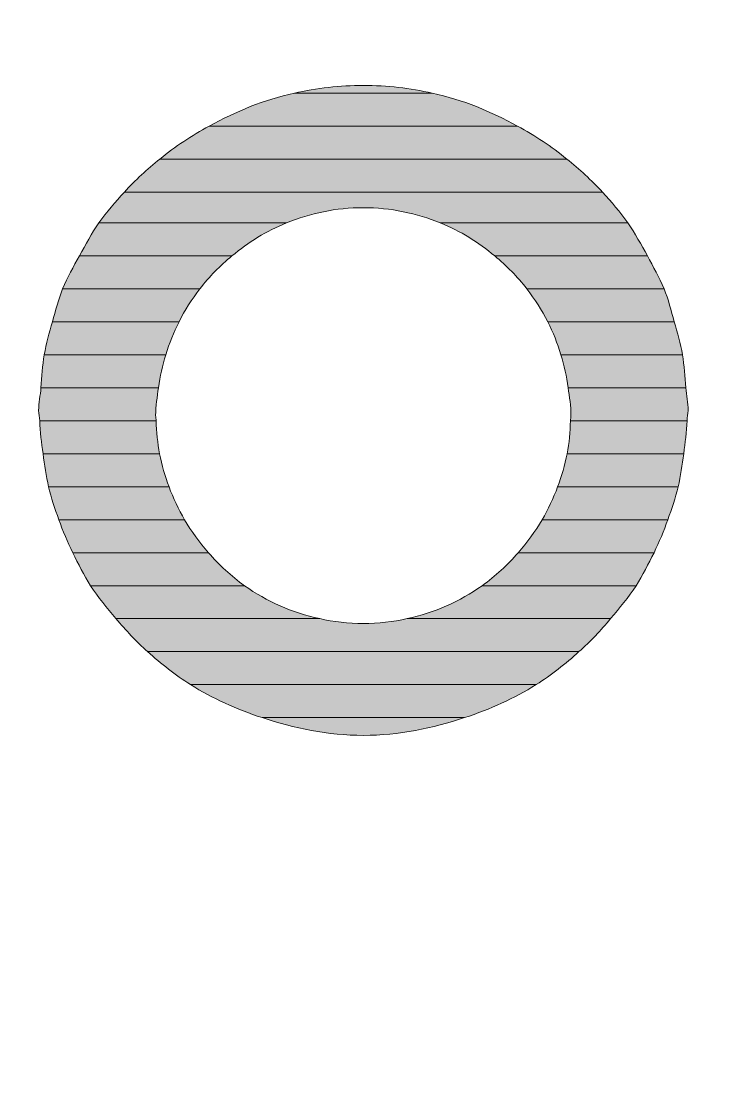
# Model space of a CAD drawing. Header units: inches. Extents: x -50 to 261, y -80 to 218.
# Drawn here: x 213.235 to 215.968, y -21.979 to -17.807 of the extents above; entities that cross this region are included whole.
import ezdxf

# ---------------------------------------------------------------- set-up
doc = ezdxf.new("R2010")
doc.units = ezdxf.units.IN
doc.header["$MEASUREMENT"] = 0
doc.layers.add('CUT', color=7, linetype='Continuous')
doc.layers.add('Sculpture', color=7, linetype='Continuous')

# ---------------------------------------------------------------- blocks, each defined once
blk = doc.blocks.new('block 2')
at = {"layer": 'Sculpture', "true_color": 0x231815}
h = blk.add_hatch(color=250, dxfattribs=at)
h.dxf.hatch_style = 2
edge = h.paths.add_edge_path()
edge.add_spline(control_points=[(214.5834, -18.0595), (214.6768, -18.0595), (214.7674, -18.0709), (214.8549, -18.0899), (214.8549, -18.0899), (214.3116, -18.0899), (214.3116, -18.0899), (214.3995, -18.0709), (214.4901, -18.0595), (214.5834, -18.0595)], knot_values=[0, 0, 0, 0, 1, 1, 1, 2, 2, 2, 3, 3, 3, 3], degree=3, periodic=1)
h = blk.add_hatch(color=250, dxfattribs=at)
h.dxf.hatch_style = 2
edge = h.paths.add_edge_path()
edge.add_spline(control_points=[(213.9757, -18.2197), (214.0804, -18.1626), (214.1914, -18.116), (214.3116, -18.0899), (214.3116, -18.0899), (214.8549, -18.0899), (214.8549, -18.0899), (214.9751, -18.116), (215.0864, -18.1626), (215.1911, -18.2197), (215.1911, -18.2197), (213.9757, -18.2197), (213.9757, -18.2197)], knot_values=[0, 0, 0, 0, 1, 1, 1, 2, 2, 2, 3, 3, 3, 4, 4, 4, 4], degree=3, periodic=1)
h = blk.add_hatch(color=250, dxfattribs=at)
h.dxf.hatch_style = 2
edge = h.paths.add_edge_path()
edge.add_spline(control_points=[(215.3851, -18.3496), (215.3851, -18.3496), (213.7814, -18.3496), (213.7814, -18.3496), (213.842, -18.3004), (213.9068, -18.2573), (213.9757, -18.2197), (213.9757, -18.2197), (215.1911, -18.2197), (215.1911, -18.2197), (215.26, -18.2573), (215.3248, -18.3004), (215.3851, -18.3496)], knot_values=[0, 0, 0, 0, 1, 1, 1, 2, 2, 2, 3, 3, 3, 4, 4, 4, 4], degree=3, periodic=1)
h = blk.add_hatch(color=250, dxfattribs=at)
h.dxf.hatch_style = 2
edge = h.paths.add_edge_path()
edge.add_spline(control_points=[(215.5253, -18.4795), (215.5253, -18.4795), (213.6415, -18.4795), (213.6415, -18.4795), (213.6846, -18.4323), (213.7318, -18.3899), (213.7814, -18.3496), (213.7814, -18.3496), (215.3851, -18.3496), (215.3851, -18.3496), (215.4351, -18.3899), (215.4819, -18.4323), (215.5253, -18.4795)], knot_values=[0, 0, 0, 0, 1, 1, 1, 2, 2, 2, 3, 3, 3, 4, 4, 4, 4], degree=3, periodic=1)
h = blk.add_hatch(color=250, dxfattribs=at)
h.dxf.hatch_style = 2
edge = h.paths.add_edge_path()
edge.add_spline(control_points=[(215.6252, -18.6008), (215.6252, -18.6008), (214.8866, -18.6008), (214.8866, -18.6008), (214.7925, -18.5632), (214.6909, -18.5412), (214.5834, -18.5412), (214.4759, -18.5412), (214.374, -18.5632), (214.2803, -18.6008), (214.2803, -18.6008), (213.5416, -18.6008), (213.5416, -18.6008), (213.5719, -18.5581), (213.6061, -18.5181), (213.6415, -18.4795), (213.6415, -18.4795), (215.5253, -18.4795), (215.5253, -18.4795), (215.5605, -18.5181), (215.5949, -18.5581), (215.6252, -18.6008)], knot_values=[0, 0, 0, 0, 1, 1, 1, 2, 2, 2, 3, 3, 3, 4, 4, 4, 5, 5, 5, 6, 6, 6, 7, 7, 7, 7], degree=3, periodic=1)
h = blk.add_hatch(color=250, dxfattribs=at)
h.dxf.hatch_style = 2
edge = h.paths.add_edge_path()
edge.add_spline(control_points=[(214.0656, -18.7307), (214.0656, -18.7307), (213.4645, -18.7307), (213.4645, -18.7307), (213.4886, -18.6862), (213.5123, -18.6418), (213.5416, -18.6008), (213.5416, -18.6008), (214.2803, -18.6008), (214.2803, -18.6008), (214.201, -18.6325), (214.1301, -18.6776), (214.0656, -18.7307)], knot_values=[0, 0, 0, 0, 1, 1, 1, 2, 2, 2, 3, 3, 3, 4, 4, 4, 4], degree=3, periodic=1)
h = blk.add_hatch(color=250, dxfattribs=at)
h.dxf.hatch_style = 2
edge = h.paths.add_edge_path()
edge.add_spline(control_points=[(215.1009, -18.7307), (215.0365, -18.6776), (214.9655, -18.6325), (214.8866, -18.6008), (214.8866, -18.6008), (215.6252, -18.6008), (215.6252, -18.6008), (215.6542, -18.6418), (215.6779, -18.6862), (215.7024, -18.7307), (215.7024, -18.7307), (215.1009, -18.7307), (215.1009, -18.7307)], knot_values=[0, 0, 0, 0, 1, 1, 1, 2, 2, 2, 3, 3, 3, 4, 4, 4, 4], degree=3, periodic=1)
h = blk.add_hatch(color=250, dxfattribs=at)
h.dxf.hatch_style = 2
edge = h.paths.add_edge_path()
edge.add_spline(control_points=[(213.9392, -18.8605), (213.9392, -18.8605), (213.3983, -18.8605), (213.3983, -18.8605), (213.4169, -18.8151), (213.441, -18.7734), (213.4645, -18.7307), (213.4645, -18.7307), (214.0656, -18.7307), (214.0656, -18.7307), (214.0184, -18.7692), (213.9764, -18.8123), (213.9392, -18.8605)], knot_values=[0, 0, 0, 0, 1, 1, 1, 2, 2, 2, 3, 3, 3, 4, 4, 4, 4], degree=3, periodic=1)
h = blk.add_hatch(color=250, dxfattribs=at)
h.dxf.hatch_style = 2
edge = h.paths.add_edge_path()
edge.add_spline(control_points=[(215.2277, -18.8605), (215.1901, -18.8123), (215.1477, -18.7692), (215.1009, -18.7307), (215.1009, -18.7307), (215.7024, -18.7307), (215.7024, -18.7307), (215.7255, -18.7734), (215.7499, -18.8151), (215.7682, -18.8605), (215.7682, -18.8605), (215.2277, -18.8605), (215.2277, -18.8605)], knot_values=[0, 0, 0, 0, 1, 1, 1, 2, 2, 2, 3, 3, 3, 4, 4, 4, 4], degree=3, periodic=1)
h = blk.add_hatch(color=250, dxfattribs=at)
h.dxf.hatch_style = 2
edge = h.paths.add_edge_path()
edge.add_spline(control_points=[(213.8569, -18.9904), (213.8569, -18.9904), (213.358, -18.9904), (213.358, -18.9904), (213.3708, -18.9467), (213.3814, -18.9022), (213.3983, -18.8605), (213.3983, -18.8605), (213.9392, -18.8605), (213.9392, -18.8605), (213.9075, -18.9012), (213.8803, -18.9442), (213.8569, -18.9904)], knot_values=[0, 0, 0, 0, 1, 1, 1, 2, 2, 2, 3, 3, 3, 4, 4, 4, 4], degree=3, periodic=1)
h = blk.add_hatch(color=250, dxfattribs=at)
h.dxf.hatch_style = 2
edge = h.paths.add_edge_path()
edge.add_spline(control_points=[(215.8085, -18.9904), (215.8085, -18.9904), (215.3097, -18.9904), (215.3097, -18.9904), (215.2862, -18.9442), (215.259, -18.9012), (215.2277, -18.8605), (215.2277, -18.8605), (215.7682, -18.8605), (215.7682, -18.8605), (215.7851, -18.9022), (215.7961, -18.9467), (215.8085, -18.9904)], knot_values=[0, 0, 0, 0, 1, 1, 1, 2, 2, 2, 3, 3, 3, 4, 4, 4, 4], degree=3, periodic=1)
h = blk.add_hatch(color=250, dxfattribs=at)
h.dxf.hatch_style = 2
edge = h.paths.add_edge_path()
edge.add_spline(control_points=[(213.326, -19.1203), (213.3335, -19.0759), (213.3459, -19.0331), (213.358, -18.9904), (213.358, -18.9904), (213.8569, -18.9904), (213.8569, -18.9904), (213.8358, -19.0318), (213.8186, -19.0752), (213.8048, -19.1203), (213.8048, -19.1203), (213.326, -19.1203), (213.326, -19.1203)], knot_values=[0, 0, 0, 0, 1, 1, 1, 2, 2, 2, 3, 3, 3, 4, 4, 4, 4], degree=3, periodic=1)
h = blk.add_hatch(color=250, dxfattribs=at)
h.dxf.hatch_style = 2
edge = h.paths.add_edge_path()
edge.add_spline(control_points=[(215.8409, -19.1203), (215.8409, -19.1203), (215.362, -19.1203), (215.362, -19.1203), (215.3479, -19.0752), (215.331, -19.0318), (215.3097, -18.9904), (215.3097, -18.9904), (215.8085, -18.9904), (215.8085, -18.9904), (215.8209, -19.0331), (215.833, -19.0759), (215.8409, -19.1203)], knot_values=[0, 0, 0, 0, 1, 1, 1, 2, 2, 2, 3, 3, 3, 4, 4, 4, 4], degree=3, periodic=1)
h = blk.add_hatch(color=250, dxfattribs=at)
h.dxf.hatch_style = 2
edge = h.paths.add_edge_path()
edge.add_spline(control_points=[(213.3129, -19.2502), (213.3156, -19.2064), (213.3184, -19.1627), (213.326, -19.1203), (213.326, -19.1203), (213.8048, -19.1203), (213.8048, -19.1203), (213.7917, -19.1623), (213.7821, -19.2054), (213.7759, -19.2502), (213.7759, -19.2502), (213.3129, -19.2502), (213.3129, -19.2502)], knot_values=[0, 0, 0, 0, 1, 1, 1, 2, 2, 2, 3, 3, 3, 4, 4, 4, 4], degree=3, periodic=1)
h = blk.add_hatch(color=250, dxfattribs=at)
h.dxf.hatch_style = 2
edge = h.paths.add_edge_path()
edge.add_spline(control_points=[(215.854, -19.2502), (215.854, -19.2502), (215.3903, -19.2502), (215.3903, -19.2502), (215.3844, -19.2054), (215.3748, -19.1623), (215.362, -19.1203), (215.362, -19.1203), (215.8409, -19.1203), (215.8409, -19.1203), (215.8478, -19.1627), (215.8505, -19.2064), (215.854, -19.2502)], knot_values=[0, 0, 0, 0, 1, 1, 1, 2, 2, 2, 3, 3, 3, 4, 4, 4, 4], degree=3, periodic=1)
h = blk.add_hatch(color=250, dxfattribs=at)
h.dxf.hatch_style = 2
edge = h.paths.add_edge_path()
edge.add_spline(control_points=[(213.7669, -19.3801), (213.7669, -19.3801), (213.3081, -19.3801), (213.3081, -19.3801), (213.3074, -19.3663), (213.3039, -19.3532), (213.3039, -19.3394), (213.3039, -19.3087), (213.3108, -19.2801), (213.3129, -19.2502), (213.3129, -19.2502), (213.7759, -19.2502), (213.7759, -19.2502), (213.7711, -19.2863), (213.7649, -19.3218), (213.7649, -19.3594), (213.7649, -19.3666), (213.7669, -19.3732), (213.7669, -19.3801)], knot_values=[0, 0, 0, 0, 1, 1, 1, 2, 2, 2, 3, 3, 3, 4, 4, 4, 5, 5, 5, 6, 6, 6, 6], degree=3, periodic=1)
h = blk.add_hatch(color=250, dxfattribs=at)
h.dxf.hatch_style = 2
edge = h.paths.add_edge_path()
edge.add_spline(control_points=[(215.8588, -19.3801), (215.8588, -19.3801), (215.3992, -19.3801), (215.3992, -19.3801), (215.3996, -19.3732), (215.4013, -19.3666), (215.4013, -19.3594), (215.4013, -19.3218), (215.3951, -19.2863), (215.3903, -19.2502), (215.3903, -19.2502), (215.854, -19.2502), (215.854, -19.2502), (215.856, -19.2801), (215.8629, -19.3087), (215.8629, -19.3394), (215.8629, -19.3532), (215.8591, -19.3663), (215.8588, -19.3801)], knot_values=[0, 0, 0, 0, 1, 1, 1, 2, 2, 2, 3, 3, 3, 4, 4, 4, 5, 5, 5, 6, 6, 6, 6], degree=3, periodic=1)
h = blk.add_hatch(color=250, dxfattribs=at)
h.dxf.hatch_style = 2
edge = h.paths.add_edge_path()
edge.add_spline(control_points=[(213.3211, -19.5099), (213.3149, -19.4669), (213.3094, -19.4242), (213.3081, -19.3801), (213.3081, -19.3801), (213.7669, -19.3801), (213.7669, -19.3801), (213.7683, -19.4242), (213.7724, -19.4676), (213.78, -19.5099), (213.78, -19.5099), (213.3211, -19.5099), (213.3211, -19.5099)], knot_values=[0, 0, 0, 0, 1, 1, 1, 2, 2, 2, 3, 3, 3, 4, 4, 4, 4], degree=3, periodic=1)
h = blk.add_hatch(color=250, dxfattribs=at)
h.dxf.hatch_style = 2
edge = h.paths.add_edge_path()
edge.add_spline(control_points=[(215.3861, -19.5099), (215.3944, -19.4676), (215.3982, -19.4242), (215.3992, -19.3801), (215.3992, -19.3801), (215.8588, -19.3801), (215.8588, -19.3801), (215.8574, -19.4242), (215.8512, -19.4669), (215.8457, -19.5099), (215.8457, -19.5099), (215.3861, -19.5099), (215.3861, -19.5099)], knot_values=[0, 0, 0, 0, 1, 1, 1, 2, 2, 2, 3, 3, 3, 4, 4, 4, 4], degree=3, periodic=1)
h = blk.add_hatch(color=250, dxfattribs=at)
h.dxf.hatch_style = 2
edge = h.paths.add_edge_path()
edge.add_spline(control_points=[(213.3432, -19.6398), (213.3329, -19.5974), (213.3267, -19.554), (213.3211, -19.5099), (213.3211, -19.5099), (213.78, -19.5099), (213.78, -19.5099), (213.7886, -19.5547), (213.8021, -19.5978), (213.8176, -19.6398), (213.8176, -19.6398), (213.3432, -19.6398), (213.3432, -19.6398)], knot_values=[0, 0, 0, 0, 1, 1, 1, 2, 2, 2, 3, 3, 3, 4, 4, 4, 4], degree=3, periodic=1)
h = blk.add_hatch(color=250, dxfattribs=at)
h.dxf.hatch_style = 2
edge = h.paths.add_edge_path()
edge.add_spline(control_points=[(215.3489, -19.6398), (215.3644, -19.5978), (215.3779, -19.5547), (215.3861, -19.5099), (215.3861, -19.5099), (215.8457, -19.5099), (215.8457, -19.5099), (215.8395, -19.554), (215.834, -19.5974), (215.8237, -19.6398), (215.8237, -19.6398), (215.3489, -19.6398), (215.3489, -19.6398)], knot_values=[0, 0, 0, 0, 1, 1, 1, 2, 2, 2, 3, 3, 3, 4, 4, 4, 4], degree=3, periodic=1)
h = blk.add_hatch(color=250, dxfattribs=at)
h.dxf.hatch_style = 2
edge = h.paths.add_edge_path()
edge.add_spline(control_points=[(213.3832, -19.7697), (213.368, -19.7273), (213.3535, -19.6843), (213.3432, -19.6398), (213.3432, -19.6398), (213.8176, -19.6398), (213.8176, -19.6398), (213.8341, -19.6853), (213.8551, -19.7284), (213.8792, -19.7697), (213.8792, -19.7697), (213.3832, -19.7697), (213.3832, -19.7697)], knot_values=[0, 0, 0, 0, 1, 1, 1, 2, 2, 2, 3, 3, 3, 4, 4, 4, 4], degree=3, periodic=1)
h = blk.add_hatch(color=250, dxfattribs=at)
h.dxf.hatch_style = 2
edge = h.paths.add_edge_path()
edge.add_spline(control_points=[(215.2876, -19.7697), (215.3117, -19.7284), (215.3324, -19.6853), (215.3489, -19.6398), (215.3489, -19.6398), (215.8237, -19.6398), (215.8237, -19.6398), (215.8126, -19.6843), (215.7985, -19.7273), (215.783, -19.7697), (215.783, -19.7697), (215.2876, -19.7697), (215.2876, -19.7697)], knot_values=[0, 0, 0, 0, 1, 1, 1, 2, 2, 2, 3, 3, 3, 4, 4, 4, 4], degree=3, periodic=1)
h = blk.add_hatch(color=250, dxfattribs=at)
h.dxf.hatch_style = 2
edge = h.paths.add_edge_path()
edge.add_spline(control_points=[(213.973, -19.8996), (213.973, -19.8996), (213.4383, -19.8996), (213.4383, -19.8996), (213.4176, -19.8572), (213.3993, -19.8145), (213.3832, -19.7697), (213.3832, -19.7697), (213.8792, -19.7697), (213.8792, -19.7697), (213.9061, -19.8162), (213.9371, -19.8596), (213.973, -19.8996)], knot_values=[0, 0, 0, 0, 1, 1, 1, 2, 2, 2, 3, 3, 3, 4, 4, 4, 4], degree=3, periodic=1)
h = blk.add_hatch(color=250, dxfattribs=at)
h.dxf.hatch_style = 2
edge = h.paths.add_edge_path()
edge.add_spline(control_points=[(215.783, -19.7697), (215.7672, -19.8145), (215.7492, -19.8572), (215.7286, -19.8996), (215.7286, -19.8996), (215.1939, -19.8996), (215.1939, -19.8996), (215.229, -19.8596), (215.2604, -19.8162), (215.2876, -19.7697), (215.2876, -19.7697), (215.783, -19.7697), (215.783, -19.7697)], knot_values=[0, 0, 0, 0, 1, 1, 1, 2, 2, 2, 3, 3, 3, 4, 4, 4, 4], degree=3, periodic=1)
h = blk.add_hatch(color=250, dxfattribs=at)
h.dxf.hatch_style = 2
edge = h.paths.add_edge_path()
edge.add_spline(control_points=[(213.973, -19.8996), (214.0153, -19.9478), (214.0622, -19.9922), (214.1149, -20.0295), (214.1149, -20.0295), (213.5086, -20.0295), (213.5086, -20.0295), (213.482, -19.9881), (213.46, -19.944), (213.4383, -19.8996), (213.4383, -19.8996), (213.973, -19.8996), (213.973, -19.8996)], knot_values=[0, 0, 0, 0, 1, 1, 1, 2, 2, 2, 3, 3, 3, 4, 4, 4, 4], degree=3, periodic=1)
h = blk.add_hatch(color=250, dxfattribs=at)
h.dxf.hatch_style = 2
edge = h.paths.add_edge_path()
edge.add_spline(control_points=[(215.1939, -19.8996), (215.1939, -19.8996), (215.7286, -19.8996), (215.7286, -19.8996), (215.7065, -19.944), (215.6845, -19.9881), (215.658, -20.0295), (215.658, -20.0295), (215.0513, -20.0295), (215.0513, -20.0295), (215.1043, -19.9922), (215.1512, -19.9478), (215.1939, -19.8996)], knot_values=[0, 0, 0, 0, 1, 1, 1, 2, 2, 2, 3, 3, 3, 4, 4, 4, 4], degree=3, periodic=1)
h = blk.add_hatch(color=250, dxfattribs=at)
h.dxf.hatch_style = 2
edge = h.paths.add_edge_path()
edge.add_spline(control_points=[(214.1149, -20.0295), (214.2027, -20.0911), (214.3027, -20.1359), (214.4112, -20.1593), (214.4112, -20.1593), (213.6085, -20.1593), (213.6085, -20.1593), (213.5733, -20.1173), (213.5382, -20.0756), (213.5086, -20.0295), (213.5086, -20.0295), (214.1149, -20.0295), (214.1149, -20.0295)], knot_values=[0, 0, 0, 0, 1, 1, 1, 2, 2, 2, 3, 3, 3, 4, 4, 4, 4], degree=3, periodic=1)
h = blk.add_hatch(color=250, dxfattribs=at)
h.dxf.hatch_style = 2
edge = h.paths.add_edge_path()
edge.add_spline(control_points=[(215.658, -20.0295), (215.628, -20.0756), (215.5932, -20.1173), (215.5577, -20.1593), (215.5577, -20.1593), (214.7557, -20.1593), (214.7557, -20.1593), (214.8639, -20.1359), (214.9638, -20.0911), (215.0513, -20.0295), (215.0513, -20.0295), (215.658, -20.0295), (215.658, -20.0295)], knot_values=[0, 0, 0, 0, 1, 1, 1, 2, 2, 2, 3, 3, 3, 4, 4, 4, 4], degree=3, periodic=1)
h = blk.add_hatch(color=250, dxfattribs=at)
h.dxf.hatch_style = 2
edge = h.paths.add_edge_path()
edge.add_spline(control_points=[(213.6085, -20.1593), (213.6085, -20.1593), (214.4112, -20.1593), (214.4112, -20.1593), (214.4666, -20.1714), (214.5242, -20.1783), (214.5834, -20.1783), (214.6427, -20.1783), (214.6999, -20.1714), (214.7557, -20.1593), (214.7557, -20.1593), (215.5577, -20.1593), (215.5577, -20.1593), (215.5191, -20.2055), (215.4781, -20.2489), (215.433, -20.2892), (215.433, -20.2892), (213.7332, -20.2892), (213.7332, -20.2892), (213.6884, -20.2489), (213.6477, -20.2055), (213.6085, -20.1593)], knot_values=[0, 0, 0, 0, 1, 1, 1, 2, 2, 2, 3, 3, 3, 4, 4, 4, 5, 5, 5, 6, 6, 6, 7, 7, 7, 7], degree=3, periodic=1)
h = blk.add_hatch(color=250, dxfattribs=at)
h.dxf.hatch_style = 2
edge = h.paths.add_edge_path()
edge.add_spline(control_points=[(215.433, -20.2892), (215.3799, -20.3368), (215.3245, -20.3809), (215.2642, -20.4191), (215.2642, -20.4191), (213.9027, -20.4191), (213.9027, -20.4191), (213.842, -20.3809), (213.7862, -20.3368), (213.7332, -20.2892), (213.7332, -20.2892), (215.433, -20.2892), (215.433, -20.2892)], knot_values=[0, 0, 0, 0, 1, 1, 1, 2, 2, 2, 3, 3, 3, 4, 4, 4, 4], degree=3, periodic=1)
h = blk.add_hatch(color=250, dxfattribs=at)
h.dxf.hatch_style = 2
edge = h.paths.add_edge_path()
edge.add_spline(control_points=[(215.2642, -20.4191), (215.177, -20.4742), (215.0823, -20.5159), (214.9824, -20.549), (214.9824, -20.549), (214.1841, -20.549), (214.1841, -20.549), (214.0846, -20.5159), (213.9895, -20.4742), (213.9027, -20.4191), (213.9027, -20.4191), (215.2642, -20.4191), (215.2642, -20.4191)], knot_values=[0, 0, 0, 0, 1, 1, 1, 2, 2, 2, 3, 3, 3, 4, 4, 4, 4], degree=3, periodic=1)
h = blk.add_hatch(color=250, dxfattribs=at)
h.dxf.hatch_style = 2
edge = h.paths.add_edge_path()
edge.add_spline(control_points=[(214.5834, -20.6189), (214.4429, -20.6189), (214.3106, -20.5907), (214.1841, -20.549), (214.1841, -20.549), (214.9824, -20.549), (214.9824, -20.549), (214.8563, -20.5907), (214.7236, -20.6189), (214.5834, -20.6189)], knot_values=[0, 0, 0, 0, 1, 1, 1, 2, 2, 2, 3, 3, 3, 3], degree=3, periodic=1)
at = {"layer": 'Sculpture', "lineweight": 0}
for points, knots in [([(214.5834, -18.0595), (214.6768, -18.0595), (214.7674, -18.0709), (214.8549, -18.0899), (214.8549, -18.0899), (214.3116, -18.0899), (214.3116, -18.0899), (214.3995, -18.0709), (214.4901, -18.0595), (214.5834, -18.0595)], [0, 0, 0, 0, 1, 1, 1, 2, 2, 2, 3, 3, 3, 3]), ([(213.9757, -18.2197), (214.0804, -18.1626), (214.1914, -18.116), (214.3116, -18.0899), (214.3116, -18.0899), (214.8549, -18.0899), (214.8549, -18.0899), (214.9751, -18.116), (215.0864, -18.1626), (215.1911, -18.2197), (215.1911, -18.2197), (213.9757, -18.2197), (213.9757, -18.2197)], [0, 0, 0, 0, 1, 1, 1, 2, 2, 2, 3, 3, 3, 4, 4, 4, 4]), ([(215.3851, -18.3496), (215.3851, -18.3496), (213.7814, -18.3496), (213.7814, -18.3496), (213.842, -18.3004), (213.9068, -18.2573), (213.9757, -18.2197), (213.9757, -18.2197), (215.1911, -18.2197), (215.1911, -18.2197), (215.26, -18.2573), (215.3248, -18.3004), (215.3851, -18.3496)], [0, 0, 0, 0, 1, 1, 1, 2, 2, 2, 3, 3, 3, 4, 4, 4, 4]), ([(215.5253, -18.4795), (215.5253, -18.4795), (213.6415, -18.4795), (213.6415, -18.4795), (213.6846, -18.4323), (213.7318, -18.3899), (213.7814, -18.3496), (213.7814, -18.3496), (215.3851, -18.3496), (215.3851, -18.3496), (215.4351, -18.3899), (215.4819, -18.4323), (215.5253, -18.4795)], [0, 0, 0, 0, 1, 1, 1, 2, 2, 2, 3, 3, 3, 4, 4, 4, 4]), ([(215.6252, -18.6008), (215.6252, -18.6008), (214.8866, -18.6008), (214.8866, -18.6008), (214.7925, -18.5632), (214.6909, -18.5412), (214.5834, -18.5412), (214.4759, -18.5412), (214.374, -18.5632), (214.2803, -18.6008), (214.2803, -18.6008), (213.5416, -18.6008), (213.5416, -18.6008), (213.5719, -18.5581), (213.6061, -18.5181), (213.6415, -18.4795), (213.6415, -18.4795), (215.5253, -18.4795), (215.5253, -18.4795), (215.5605, -18.5181), (215.5949, -18.5581), (215.6252, -18.6008)], [0, 0, 0, 0, 1, 1, 1, 2, 2, 2, 3, 3, 3, 4, 4, 4, 5, 5, 5, 6, 6, 6, 7, 7, 7, 7]), ([(214.0656, -18.7307), (214.0656, -18.7307), (213.4645, -18.7307), (213.4645, -18.7307), (213.4886, -18.6862), (213.5123, -18.6418), (213.5416, -18.6008), (213.5416, -18.6008), (214.2803, -18.6008), (214.2803, -18.6008), (214.201, -18.6325), (214.1301, -18.6776), (214.0656, -18.7307)], [0, 0, 0, 0, 1, 1, 1, 2, 2, 2, 3, 3, 3, 4, 4, 4, 4]), ([(215.1009, -18.7307), (215.0365, -18.6776), (214.9655, -18.6325), (214.8866, -18.6008), (214.8866, -18.6008), (215.6252, -18.6008), (215.6252, -18.6008), (215.6542, -18.6418), (215.6779, -18.6862), (215.7024, -18.7307), (215.7024, -18.7307), (215.1009, -18.7307), (215.1009, -18.7307)], [0, 0, 0, 0, 1, 1, 1, 2, 2, 2, 3, 3, 3, 4, 4, 4, 4]), ([(213.9392, -18.8605), (213.9392, -18.8605), (213.3983, -18.8605), (213.3983, -18.8605), (213.4169, -18.8151), (213.441, -18.7734), (213.4645, -18.7307), (213.4645, -18.7307), (214.0656, -18.7307), (214.0656, -18.7307), (214.0184, -18.7692), (213.9764, -18.8123), (213.9392, -18.8605)], [0, 0, 0, 0, 1, 1, 1, 2, 2, 2, 3, 3, 3, 4, 4, 4, 4]), ([(215.2277, -18.8605), (215.1901, -18.8123), (215.1477, -18.7692), (215.1009, -18.7307), (215.1009, -18.7307), (215.7024, -18.7307), (215.7024, -18.7307), (215.7255, -18.7734), (215.7499, -18.8151), (215.7682, -18.8605), (215.7682, -18.8605), (215.2277, -18.8605), (215.2277, -18.8605)], [0, 0, 0, 0, 1, 1, 1, 2, 2, 2, 3, 3, 3, 4, 4, 4, 4]), ([(213.8569, -18.9904), (213.8569, -18.9904), (213.358, -18.9904), (213.358, -18.9904), (213.3708, -18.9467), (213.3814, -18.9022), (213.3983, -18.8605), (213.3983, -18.8605), (213.9392, -18.8605), (213.9392, -18.8605), (213.9075, -18.9012), (213.8803, -18.9442), (213.8569, -18.9904)], [0, 0, 0, 0, 1, 1, 1, 2, 2, 2, 3, 3, 3, 4, 4, 4, 4]), ([(215.8085, -18.9904), (215.8085, -18.9904), (215.3097, -18.9904), (215.3097, -18.9904), (215.2862, -18.9442), (215.259, -18.9012), (215.2277, -18.8605), (215.2277, -18.8605), (215.7682, -18.8605), (215.7682, -18.8605), (215.7851, -18.9022), (215.7961, -18.9467), (215.8085, -18.9904)], [0, 0, 0, 0, 1, 1, 1, 2, 2, 2, 3, 3, 3, 4, 4, 4, 4]), ([(213.326, -19.1203), (213.3335, -19.0759), (213.3459, -19.0331), (213.358, -18.9904), (213.358, -18.9904), (213.8569, -18.9904), (213.8569, -18.9904), (213.8358, -19.0318), (213.8186, -19.0752), (213.8048, -19.1203), (213.8048, -19.1203), (213.326, -19.1203), (213.326, -19.1203)], [0, 0, 0, 0, 1, 1, 1, 2, 2, 2, 3, 3, 3, 4, 4, 4, 4]), ([(215.8409, -19.1203), (215.8409, -19.1203), (215.362, -19.1203), (215.362, -19.1203), (215.3479, -19.0752), (215.331, -19.0318), (215.3097, -18.9904), (215.3097, -18.9904), (215.8085, -18.9904), (215.8085, -18.9904), (215.8209, -19.0331), (215.833, -19.0759), (215.8409, -19.1203)], [0, 0, 0, 0, 1, 1, 1, 2, 2, 2, 3, 3, 3, 4, 4, 4, 4]), ([(213.3129, -19.2502), (213.3156, -19.2064), (213.3184, -19.1627), (213.326, -19.1203), (213.326, -19.1203), (213.8048, -19.1203), (213.8048, -19.1203), (213.7917, -19.1623), (213.7821, -19.2054), (213.7759, -19.2502), (213.7759, -19.2502), (213.3129, -19.2502), (213.3129, -19.2502)], [0, 0, 0, 0, 1, 1, 1, 2, 2, 2, 3, 3, 3, 4, 4, 4, 4]), ([(215.854, -19.2502), (215.854, -19.2502), (215.3903, -19.2502), (215.3903, -19.2502), (215.3844, -19.2054), (215.3748, -19.1623), (215.362, -19.1203), (215.362, -19.1203), (215.8409, -19.1203), (215.8409, -19.1203), (215.8478, -19.1627), (215.8505, -19.2064), (215.854, -19.2502)], [0, 0, 0, 0, 1, 1, 1, 2, 2, 2, 3, 3, 3, 4, 4, 4, 4]), ([(213.7669, -19.3801), (213.7669, -19.3801), (213.3081, -19.3801), (213.3081, -19.3801), (213.3074, -19.3663), (213.3039, -19.3532), (213.3039, -19.3394), (213.3039, -19.3087), (213.3108, -19.2801), (213.3129, -19.2502), (213.3129, -19.2502), (213.7759, -19.2502), (213.7759, -19.2502), (213.7711, -19.2863), (213.7649, -19.3218), (213.7649, -19.3594), (213.7649, -19.3666), (213.7669, -19.3732), (213.7669, -19.3801)], [0, 0, 0, 0, 1, 1, 1, 2, 2, 2, 3, 3, 3, 4, 4, 4, 5, 5, 5, 6, 6, 6, 6]), ([(215.8588, -19.3801), (215.8588, -19.3801), (215.3992, -19.3801), (215.3992, -19.3801), (215.3996, -19.3732), (215.4013, -19.3666), (215.4013, -19.3594), (215.4013, -19.3218), (215.3951, -19.2863), (215.3903, -19.2502), (215.3903, -19.2502), (215.854, -19.2502), (215.854, -19.2502), (215.856, -19.2801), (215.8629, -19.3087), (215.8629, -19.3394), (215.8629, -19.3532), (215.8591, -19.3663), (215.8588, -19.3801)], [0, 0, 0, 0, 1, 1, 1, 2, 2, 2, 3, 3, 3, 4, 4, 4, 5, 5, 5, 6, 6, 6, 6]), ([(213.3211, -19.5099), (213.3149, -19.4669), (213.3094, -19.4242), (213.3081, -19.3801), (213.3081, -19.3801), (213.7669, -19.3801), (213.7669, -19.3801), (213.7683, -19.4242), (213.7724, -19.4676), (213.78, -19.5099), (213.78, -19.5099), (213.3211, -19.5099), (213.3211, -19.5099)], [0, 0, 0, 0, 1, 1, 1, 2, 2, 2, 3, 3, 3, 4, 4, 4, 4]), ([(215.3861, -19.5099), (215.3944, -19.4676), (215.3982, -19.4242), (215.3992, -19.3801), (215.3992, -19.3801), (215.8588, -19.3801), (215.8588, -19.3801), (215.8574, -19.4242), (215.8512, -19.4669), (215.8457, -19.5099), (215.8457, -19.5099), (215.3861, -19.5099), (215.3861, -19.5099)], [0, 0, 0, 0, 1, 1, 1, 2, 2, 2, 3, 3, 3, 4, 4, 4, 4]), ([(213.3432, -19.6398), (213.3329, -19.5974), (213.3267, -19.554), (213.3211, -19.5099), (213.3211, -19.5099), (213.78, -19.5099), (213.78, -19.5099), (213.7886, -19.5547), (213.8021, -19.5978), (213.8176, -19.6398), (213.8176, -19.6398), (213.3432, -19.6398), (213.3432, -19.6398)], [0, 0, 0, 0, 1, 1, 1, 2, 2, 2, 3, 3, 3, 4, 4, 4, 4]), ([(215.3489, -19.6398), (215.3644, -19.5978), (215.3779, -19.5547), (215.3861, -19.5099), (215.3861, -19.5099), (215.8457, -19.5099), (215.8457, -19.5099), (215.8395, -19.554), (215.834, -19.5974), (215.8237, -19.6398), (215.8237, -19.6398), (215.3489, -19.6398), (215.3489, -19.6398)], [0, 0, 0, 0, 1, 1, 1, 2, 2, 2, 3, 3, 3, 4, 4, 4, 4]), ([(213.3832, -19.7697), (213.368, -19.7273), (213.3535, -19.6843), (213.3432, -19.6398), (213.3432, -19.6398), (213.8176, -19.6398), (213.8176, -19.6398), (213.8341, -19.6853), (213.8551, -19.7284), (213.8792, -19.7697), (213.8792, -19.7697), (213.3832, -19.7697), (213.3832, -19.7697)], [0, 0, 0, 0, 1, 1, 1, 2, 2, 2, 3, 3, 3, 4, 4, 4, 4]), ([(215.2876, -19.7697), (215.3117, -19.7284), (215.3324, -19.6853), (215.3489, -19.6398), (215.3489, -19.6398), (215.8237, -19.6398), (215.8237, -19.6398), (215.8126, -19.6843), (215.7985, -19.7273), (215.783, -19.7697), (215.783, -19.7697), (215.2876, -19.7697), (215.2876, -19.7697)], [0, 0, 0, 0, 1, 1, 1, 2, 2, 2, 3, 3, 3, 4, 4, 4, 4]), ([(213.973, -19.8996), (213.973, -19.8996), (213.4383, -19.8996), (213.4383, -19.8996), (213.4176, -19.8572), (213.3993, -19.8145), (213.3832, -19.7697), (213.3832, -19.7697), (213.8792, -19.7697), (213.8792, -19.7697), (213.9061, -19.8162), (213.9371, -19.8596), (213.973, -19.8996)], [0, 0, 0, 0, 1, 1, 1, 2, 2, 2, 3, 3, 3, 4, 4, 4, 4]), ([(215.783, -19.7697), (215.7672, -19.8145), (215.7492, -19.8572), (215.7286, -19.8996), (215.7286, -19.8996), (215.1939, -19.8996), (215.1939, -19.8996), (215.229, -19.8596), (215.2604, -19.8162), (215.2876, -19.7697), (215.2876, -19.7697), (215.783, -19.7697), (215.783, -19.7697)], [0, 0, 0, 0, 1, 1, 1, 2, 2, 2, 3, 3, 3, 4, 4, 4, 4]), ([(213.973, -19.8996), (214.0153, -19.9478), (214.0622, -19.9922), (214.1149, -20.0295), (214.1149, -20.0295), (213.5086, -20.0295), (213.5086, -20.0295), (213.482, -19.9881), (213.46, -19.944), (213.4383, -19.8996), (213.4383, -19.8996), (213.973, -19.8996), (213.973, -19.8996)], [0, 0, 0, 0, 1, 1, 1, 2, 2, 2, 3, 3, 3, 4, 4, 4, 4]), ([(215.1939, -19.8996), (215.1939, -19.8996), (215.7286, -19.8996), (215.7286, -19.8996), (215.7065, -19.944), (215.6845, -19.9881), (215.658, -20.0295), (215.658, -20.0295), (215.0513, -20.0295), (215.0513, -20.0295), (215.1043, -19.9922), (215.1512, -19.9478), (215.1939, -19.8996)], [0, 0, 0, 0, 1, 1, 1, 2, 2, 2, 3, 3, 3, 4, 4, 4, 4]), ([(214.1149, -20.0295), (214.2027, -20.0911), (214.3027, -20.1359), (214.4112, -20.1593), (214.4112, -20.1593), (213.6085, -20.1593), (213.6085, -20.1593), (213.5733, -20.1173), (213.5382, -20.0756), (213.5086, -20.0295), (213.5086, -20.0295), (214.1149, -20.0295), (214.1149, -20.0295)], [0, 0, 0, 0, 1, 1, 1, 2, 2, 2, 3, 3, 3, 4, 4, 4, 4]), ([(215.658, -20.0295), (215.628, -20.0756), (215.5932, -20.1173), (215.5577, -20.1593), (215.5577, -20.1593), (214.7557, -20.1593), (214.7557, -20.1593), (214.8639, -20.1359), (214.9638, -20.0911), (215.0513, -20.0295), (215.0513, -20.0295), (215.658, -20.0295), (215.658, -20.0295)], [0, 0, 0, 0, 1, 1, 1, 2, 2, 2, 3, 3, 3, 4, 4, 4, 4]), ([(213.6085, -20.1593), (213.6085, -20.1593), (214.4112, -20.1593), (214.4112, -20.1593), (214.4666, -20.1714), (214.5242, -20.1783), (214.5834, -20.1783), (214.6427, -20.1783), (214.6999, -20.1714), (214.7557, -20.1593), (214.7557, -20.1593), (215.5577, -20.1593), (215.5577, -20.1593), (215.5191, -20.2055), (215.4781, -20.2489), (215.433, -20.2892), (215.433, -20.2892), (213.7332, -20.2892), (213.7332, -20.2892), (213.6884, -20.2489), (213.6477, -20.2055), (213.6085, -20.1593)], [0, 0, 0, 0, 1, 1, 1, 2, 2, 2, 3, 3, 3, 4, 4, 4, 5, 5, 5, 6, 6, 6, 7, 7, 7, 7]), ([(215.433, -20.2892), (215.3799, -20.3368), (215.3245, -20.3809), (215.2642, -20.4191), (215.2642, -20.4191), (213.9027, -20.4191), (213.9027, -20.4191), (213.842, -20.3809), (213.7862, -20.3368), (213.7332, -20.2892), (213.7332, -20.2892), (215.433, -20.2892), (215.433, -20.2892)], [0, 0, 0, 0, 1, 1, 1, 2, 2, 2, 3, 3, 3, 4, 4, 4, 4]), ([(215.2642, -20.4191), (215.177, -20.4742), (215.0823, -20.5159), (214.9824, -20.549), (214.9824, -20.549), (214.1841, -20.549), (214.1841, -20.549), (214.0846, -20.5159), (213.9895, -20.4742), (213.9027, -20.4191), (213.9027, -20.4191), (215.2642, -20.4191), (215.2642, -20.4191)], [0, 0, 0, 0, 1, 1, 1, 2, 2, 2, 3, 3, 3, 4, 4, 4, 4]), ([(214.5834, -20.6189), (214.4429, -20.6189), (214.3106, -20.5907), (214.1841, -20.549), (214.1841, -20.549), (214.9824, -20.549), (214.9824, -20.549), (214.8563, -20.5907), (214.7236, -20.6189), (214.5834, -20.6189)], [0, 0, 0, 0, 1, 1, 1, 2, 2, 2, 3, 3, 3, 3])]:
    blk.add_open_spline(points, degree=3, knots=knots, dxfattribs=at)

msp = doc.modelspace()

# ---------------------------------------------------------------- linework, layer by layer
at = {"layer": 'CUT', "color": 1, "lineweight": 9, "true_color": 0xe60012}
msp.add_open_spline([(258.5281, 37.8792), (258.5281, 37.8792), (-48.2722, 37.8792), (-48.2722, 37.8792), (-49.3722, 37.8792), (-50.2722, 36.9793), (-50.2722, 35.8793), (-50.2722, 35.8793), (-50.2722, -74.2212), (-50.2722, -74.2212), (-50.2722, -75.3212), (-49.3722, -76.2211), (-48.2722, -76.2211), (-48.2722, -76.2211), (258.5281, -76.2211), (258.5281, -76.2211), (259.6281, -76.2211), (260.5279, -75.3212), (260.5279, -74.2212), (260.5279, -74.2212), (260.5279, 35.8793), (260.5279, 35.8793), (260.5279, 36.9793), (259.6281, 37.8792), (258.5281, 37.8792)], degree=3, knots=[0, 0, 0, 0, 1, 1, 1, 2, 2, 2, 3, 3, 3, 4, 4, 4, 5, 5, 5, 6, 6, 6, 7, 7, 7, 8, 8, 8, 8], dxfattribs=at)

# ---------------------------------------------------------------- block references
at = {"layer": 'Sculpture'}
msp.add_blockref('block 2', (0, 0), dxfattribs=at)

doc.saveas('drawing.dxf')
